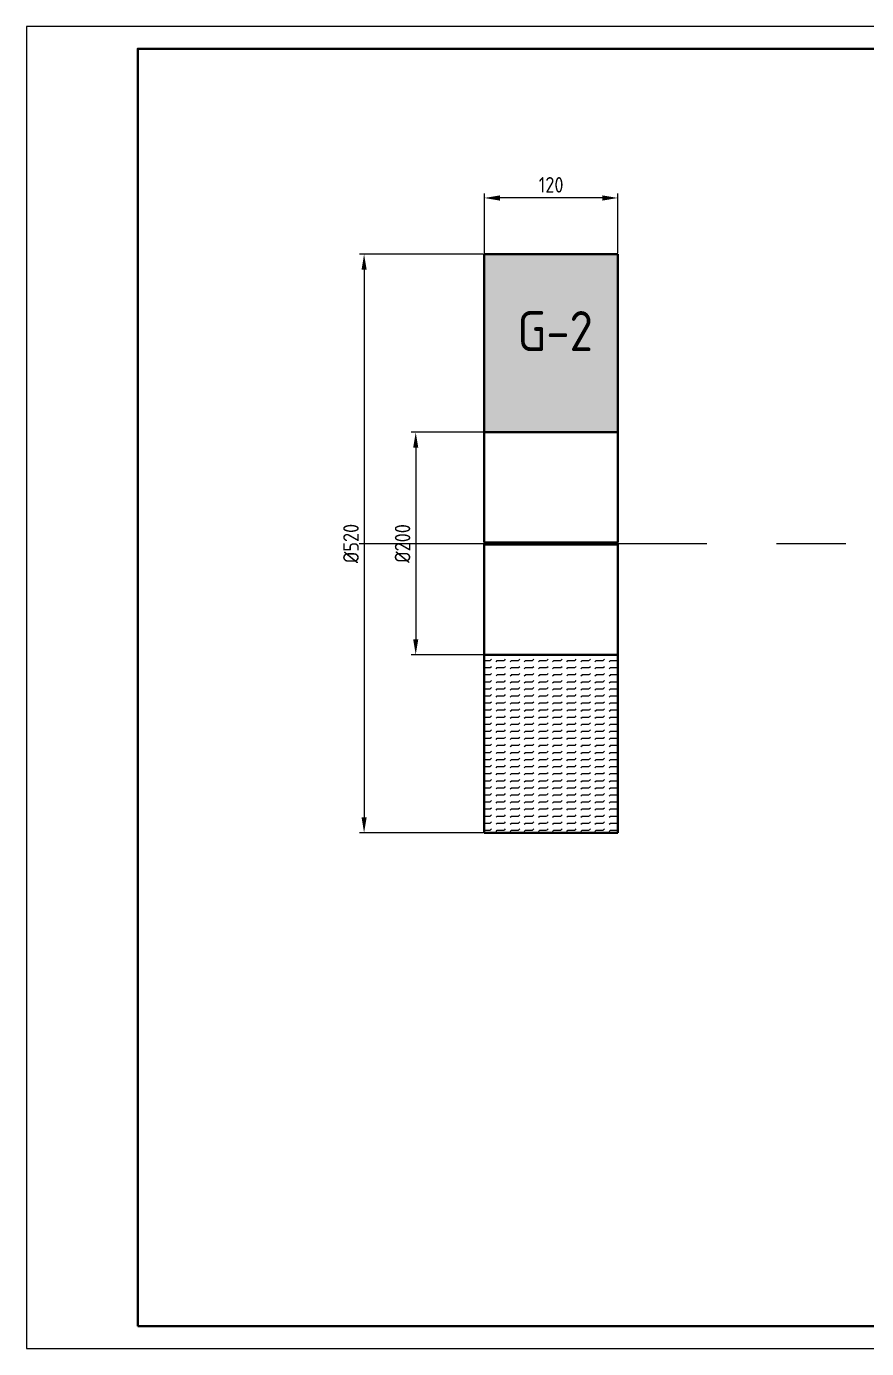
# Model space of a CAD drawing. Header units: millimetres. Extents: x 52110 to 400893, y -153728 to 31997.
# Drawn here: x 357984 to 358739, y -22989 to -21801 of the extents above; entities that cross this region are included whole.
import ezdxf
from ezdxf.enums import TextEntityAlignment as Align

# ---------------------------------------------------------------- set-up
doc = ezdxf.new("R2010")
doc.units = ezdxf.units.MM
doc.header["$LTSCALE"] = 500
doc.linetypes.add('CENTER', pattern=[2, 1.25, -0.25, 0.25, -0.25])
for name, color, linetype, lineweight in [('SHI', 7, 'Continuous', 40), ('WEN', 3, 'Continuous', 20), ('XI', 2, 'Continuous', 20), ('ZHONG', 1, 'CENTER', 20)]:
    doc.layers.add(name, color=color, linetype=linetype, lineweight=lineweight)
doc.styles.add('GB', font='gbenor.shx', dxfattribs={"bigfont": 'gbcbig.shx'})
doc.dimstyles.new('ISO-25$0', dxfattribs={"dimscale": 40, "dimtxt": 3.5, "dimasz": 3.5, "dimexe": 1, "dimexo": 0.2, "dimgap": 1.2, "dimtad": 1, "dimtoh": 1, "dimdec": 1, "dimzin": 9, "dimdsep": 46, "dimtxsty": 'GB', "dimcen": 0, "dimclrd": 3, "dimclre": 3, "dimclrt": 256, "dimadec": 0, "dimazin": 2, "dimtfac": 1, "dimtdec": 1, "dimtix": 1, "dimtmove": 0, "dimatfit": 3, "dimldrblk": 'DOTSMALL', "dimfxl": 0, "dimlwd": -1, "dimlwe": 20, "dimarcsym": 0})
pattern_1 = [(0, (0, 0), (0, 6.35), [6.35, -6.35]), (45, (6.35, 0), (4e-16, 6.350002743), [1.5875, -5.80526, 1.5875, -8.98026])]

# ---------------------------------------------------------------- blocks, each defined once
blk = doc.blocks.new('*D644')
at = {"layer": 'Defpoints', "color": 0}
for p in [(358395.2, -21955.4), (358395.2, -22005.9), (358515.2, -22005.9)]:
    blk.add_point(p, dxfattribs=at)
at = {"layer": 'WEN', "color": 3, "linetype": 'ByBlock', "lineweight": 20}
for p, q in [((358395.2, -22005.1), (358395.2, -21951.4)), ((358515.2, -22005.1), (358515.2, -21951.4))]:
    blk.add_line(p, q, dxfattribs=at)
at = {"layer": 'WEN', "color": 3, "linetype": 'ByBlock'}
blk.add_line((358501.2, -21955.4), (358409.2, -21955.4), dxfattribs=at)
at = {"layer": 'WEN', "color": 3}
for points in [[(358409.2, -21953.1), (358409.2, -21957.8), (358395.2, -21955.4)], [(358501.2, -21953.1), (358501.2, -21957.8), (358515.2, -21955.4)]]:
    blk.add_solid(points, dxfattribs=at)
at = {"layer": 'WEN', "insert": (358455.2, -21943.6), "char_height": 14, "attachment_point": 5, "style": 'GB'}
blk.add_mtext('120', dxfattribs=at)
blk = doc.blocks.new('_DotSmall')
at = {"color": 0, "linetype": 'ByBlock', "const_width": 0.5}
blk.add_lwpolyline([(-0.0625, 0, 1), (0.0625, 0, 1)], format="xyb", close=True, dxfattribs=at)
blk = doc.blocks.new('*D646')
at = {"layer": 'Defpoints', "color": 0}
for p in [(358455.2, -22165.9), (358333.5, -22365.9), (358455.2, -22365.9)]:
    blk.add_point(p, dxfattribs=at)
at = {"layer": 'WEN', "color": 3, "linetype": 'ByBlock', "lineweight": 20}
for p, q in [((358454.4, -22165.9), (358329.5, -22165.9)), ((358454.4, -22365.9), (358329.5, -22365.9))]:
    blk.add_line(p, q, dxfattribs=at)
at = {"layer": 'WEN', "color": 3, "linetype": 'ByBlock'}
blk.add_line((358333.5, -22179.9), (358333.5, -22351.9), dxfattribs=at)
at = {"layer": 'WEN', "color": 3}
for points in [[(358331.2, -22179.9), (358335.8, -22179.9), (358333.5, -22165.9)], [(358331.2, -22351.9), (358335.8, -22351.9), (358333.5, -22365.9)]]:
    blk.add_solid(points, dxfattribs=at)
at = {"layer": 'WEN', "insert": (358321.7, -22265.9), "char_height": 14, "attachment_point": 5, "rotation": 90, "style": 'GB'}
blk.add_mtext('%%C200', dxfattribs=at)
blk = doc.blocks.new('*D647')
at = {"layer": 'Defpoints', "color": 0}
for p in [(358395.2, -22005.9), (358287.1, -22525.9), (358395.2, -22525.9)]:
    blk.add_point(p, dxfattribs=at)
at = {"layer": 'WEN', "color": 3, "linetype": 'ByBlock', "lineweight": 20}
for p, q in [((358394.4, -22005.9), (358283.1, -22005.9)), ((358394.4, -22525.9), (358283.1, -22525.9))]:
    blk.add_line(p, q, dxfattribs=at)
at = {"layer": 'WEN', "color": 3, "linetype": 'ByBlock'}
blk.add_line((358287.1, -22019.9), (358287.1, -22511.9), dxfattribs=at)
at = {"layer": 'WEN', "color": 3}
for points in [[(358284.8, -22019.9), (358289.4, -22019.9), (358287.1, -22005.9)], [(358284.8, -22511.9), (358289.4, -22511.9), (358287.1, -22525.9)]]:
    blk.add_solid(points, dxfattribs=at)
at = {"layer": 'WEN', "insert": (358275.3, -22265.9), "char_height": 14, "attachment_point": 5, "rotation": 90, "style": 'GB'}
blk.add_mtext('%%C520', dxfattribs=at)

msp = doc.modelspace()

# ---------------------------------------------------------------- hatches: boundary and pattern name
at = {"layer": 'WEN'}
h = msp.add_hatch(dxfattribs=at)
h.set_pattern_fill('FLEX', color=256, style=0)
h.set_pattern_definition(pattern_1)
h.paths.add_polyline_path([(358515.15805, -22005.85569), (358395.15805, -22005.85569), (358395.15805, -22165.85569), (358515.15805, -22165.85569)])
h.paths.add_polyline_path([(358421.1275, -22097.55862), (358496.53587, -22097.55862), (358496.53587, -22052.39871), (358421.1275, -22052.39871)], flags=24)
h.paths.add_polyline_path([(358442.32012, -21953.54658), (358467.99598, -21953.54658), (358467.99598, -21935.45635), (358442.32012, -21935.45635)], flags=9)
h.paths.add_polyline_path([(358774.70638, -22272.1875), (358774.70638, -22259.52389), (358756.62075, -22259.52389), (358756.62075, -22272.1875)], flags=9)
h.paths.add_polyline_path([(358331.63264, -22285.11029), (358331.63264, -22246.6011), (358313.54242, -22246.6011), (358313.54242, -22285.11029)], flags=9)
h.paths.add_polyline_path([(358285.71355, -22285.11029), (358285.71355, -22246.6011), (358267.14467, -22246.6011), (358267.14467, -22285.11029)], flags=9)
h.paths.add_polyline_path([(359148.10538, -22734.08704), (359332.20832, -22734.08704), (359332.20832, -22705.10174), (359148.10538, -22705.10174)], flags=9)
h.paths.add_polyline_path([(359148.20464, -22703.49937), (359281.15317, -22703.49937), (359281.15317, -22675.10966), (359148.20464, -22675.10966)], flags=9)
h.paths.add_polyline_path([(359147.72447, -22672.1611), (359429.97303, -22672.1611), (359429.97303, -22643.17581), (359147.72447, -22643.17581)], flags=9)
h.paths.add_polyline_path([(359229.20828, -22587.78844), (359277.57225, -22587.78844), (359277.57225, -22560.68918), (359229.20828, -22560.68918)], flags=9)
h.paths.add_polyline_path([(359148.38907, -22635.05295), (359538.24715, -22635.05295), (359538.24715, -22606.06766), (359148.38907, -22606.06766)], flags=9)
h.paths.add_polyline_path([(359437.17643, -22960.15354), (359609.92104, -22960.15354), (359609.92104, -22930.40499), (359437.17643, -22930.40499)], flags=9)
h.paths.add_polyline_path([(359421.16456, -22874.23331), (359465.93294, -22874.23331), (359465.93294, -22848.32522), (359421.16456, -22848.32522)], flags=9)
h.paths.add_polyline_path([(359414.26566, -22850.38221), (359472.83184, -22850.38221), (359472.83184, -22824.17633), (359414.26566, -22824.17633)], flags=9)
h.paths.add_polyline_path([(359502.69761, -22851.12669), (359544.39982, -22851.12669), (359544.39982, -22823.43184), (359502.69761, -22823.43184)], flags=9)
h.paths.add_polyline_path([(359487.0193, -22874.68), (359560.07813, -22874.68), (359560.07813, -22847.87853), (359487.0193, -22847.87853)], flags=9)
h.paths.add_polyline_path([(359439.85608, -22899.12669), (359523.66858, -22899.12669), (359523.66858, -22871.43184), (359439.85608, -22871.43184)], flags=9)
h.paths.add_polyline_path([(359566.71172, -22852.70917), (359641.20558, -22852.70917), (359641.20558, -22821.84957), (359566.71172, -22821.84957)], flags=9)
h.paths.add_polyline_path([(359589.29506, -22871.96898), (359617.80244, -22871.96898), (359617.80244, -22850.58955), (359589.29506, -22850.58955)], flags=9)
h.paths.add_polyline_path([(359580.15421, -22899.30254), (359629.70936, -22899.30254), (359629.70936, -22871.0121), (359580.15421, -22871.0121)], flags=9)
h.paths.add_polyline_path([(359594.26643, -22919.78724), (359615.59714, -22919.78724), (359615.59714, -22898.5274), (359594.26643, -22898.5274)], flags=9)
h.paths.add_polyline_path([(359194.42373, -22967.40427), (359220.67373, -22967.40427), (359220.67373, -22947.15427), (359194.42373, -22947.15427)], flags=9)
h.paths.add_polyline_path([(359187.49175, -22946.23331), (359227.60572, -22946.23331), (359227.60572, -22920.32522), (359187.49175, -22920.32522)], flags=9)
h.paths.add_polyline_path([(359275.7636, -22968.43497), (359315.33387, -22968.43497), (359315.33387, -22946.12356), (359275.7636, -22946.12356)], flags=9)
h.paths.add_polyline_path([(359275.88881, -22946.53111), (359315.20866, -22946.53111), (359315.20866, -22920.02743), (359275.88881, -22920.02743)], flags=9)
h.paths.add_polyline_path([(359207.11493, -22918.4852), (359359.98257, -22918.4852), (359359.98257, -22876.79402), (359207.11493, -22876.79402)], flags=9)
h.paths.add_polyline_path([(358939.11859, -22970.08441), (358987.97888, -22970.08441), (358987.97888, -22944.47412), (358939.11859, -22944.47412)], flags=9)
h.paths.add_polyline_path([(358939.11859, -22922.9778), (358987.97888, -22922.9778), (358987.97888, -22895.58074), (358939.11859, -22895.58074)], flags=9)
h.paths.add_polyline_path([(358938.72153, -22946.68), (358988.37594, -22946.68), (358988.37594, -22919.87853), (358938.72153, -22919.87853)], flags=9)
h.paths.add_polyline_path([(358939.01932, -22898.68), (358988.07814, -22898.68), (358988.07814, -22871.87853), (358939.01932, -22871.87853)], flags=9)
h.paths.add_polyline_path([(359345.13699, -22963.54397), (359397.96052, -22963.54397), (359397.96052, -22927.01456), (359345.13699, -22927.01456)], flags=9)
h.paths.add_polyline_path([(359333.96787, -22850.68), (359393.12963, -22850.68), (359393.12963, -22823.87853), (359333.96787, -22823.87853)], flags=9)
h.paths.add_polyline_path([(359340.86677, -22874.23331), (359386.23074, -22874.23331), (359386.23074, -22848.32522), (359340.86677, -22848.32522)], flags=9)
h = msp.add_hatch(dxfattribs=at)
h.set_pattern_fill('FLEX', color=256, style=0)
h.set_pattern_definition(pattern_1)
h.paths.add_polyline_path([(358515.15805, -22365.85569), (358395.15805, -22365.85569), (358395.15805, -22525.85569), (358515.15805, -22525.85569)])

# ---------------------------------------------------------------- linework, layer by layer
at = {"layer": 'SHI'}
for p, q in [((358395.15805, -22264.85569), (358395.15805, -22005.85569)), ((358395.15805, -22005.85569), (358515.15805, -22005.85569)), ((358515.15805, -22264.85569), (358515.15805, -22005.85569)), ((358395.15805, -22165.85569), (358515.15805, -22165.85569)), ((358395.15805, -22264.85569), (358515.15805, -22264.85569)), ((358395.15805, -22266.85569), (358515.15805, -22266.85569)), ((358395.15805, -22266.85569), (358395.15805, -22525.85569)), ((358515.15805, -22266.85569), (358515.15805, -22525.85569)), ((358395.15805, -22365.85569), (358515.15805, -22365.85569)), ((358395.15805, -22525.85569), (358515.15805, -22525.85569))]:
    msp.add_line(p, q, dxfattribs=at)
msp.add_lwpolyline([(358083.54873, -22969.27927), (359643.54873, -22969.27927), (359643.54873, -21821.27927), (358083.54873, -21821.27927)], close=True, dxfattribs=at)
at = {"layer": 'XI'}
msp.add_lwpolyline([(357983.54873, -22989.27927), (359663.54873, -22989.27927), (359663.54873, -21801.27927), (357983.54873, -21801.27927)], close=True, dxfattribs=at)
at = {"layer": 'ZHONG', "color": 1, "ltscale": 0.5}
msp.add_line((358282.68916, -22265.85569), (359056.8083, -22265.85569), dxfattribs=at)

# ---------------------------------------------------------------- texts
at = {"layer": 'WEN', "style": 'GB'}
msp.add_text('G-2', height=36, dxfattribs=at).set_placement((358458.83168, -22074.97867), align=Align.MIDDLE)

# ---------------------------------------------------------------- dimensions: what is measured, and where the dimension line sits
at = {"layer": 'WEN'}
dim = msp.add_linear_dim(base=(358395.15805, -21955.42532), p1=(358515.15805, -22005.85569), p2=(358395.15805, -22005.85569), dimstyle='ISO-25$0', override={"dimscale": 4, "dimatfit": 0, "dimfxl": 1.25}, dxfattribs=at)
dim.commit()
dim.dimension.update_dxf_attribs({"geometry": '*D644', "text_midpoint": (358455.15805, -21943.62532)})
for base, p1, p2, picture, middle in [((358287.11363, -22525.85569), (358395.15805, -22005.85569), (358395.15805, -22525.85569), '*D647', (358275.31363, -22265.85569)), ((358333.51138, -22365.85569), (358455.15805, -22165.85569), (358455.15805, -22365.85569), '*D646', (358321.71138, -22265.85569))]:
    dim = msp.add_linear_dim(base=base, p1=p1, p2=p2, angle=90, text='%%C<>', dimstyle='ISO-25$0', override={"dimscale": 4, "dimatfit": 0, "dimfxl": 1.25}, dxfattribs=at)
    dim.commit()
    dim.dimension.update_dxf_attribs({"geometry": picture, "text_midpoint": middle})

doc.saveas('drawing.dxf')
